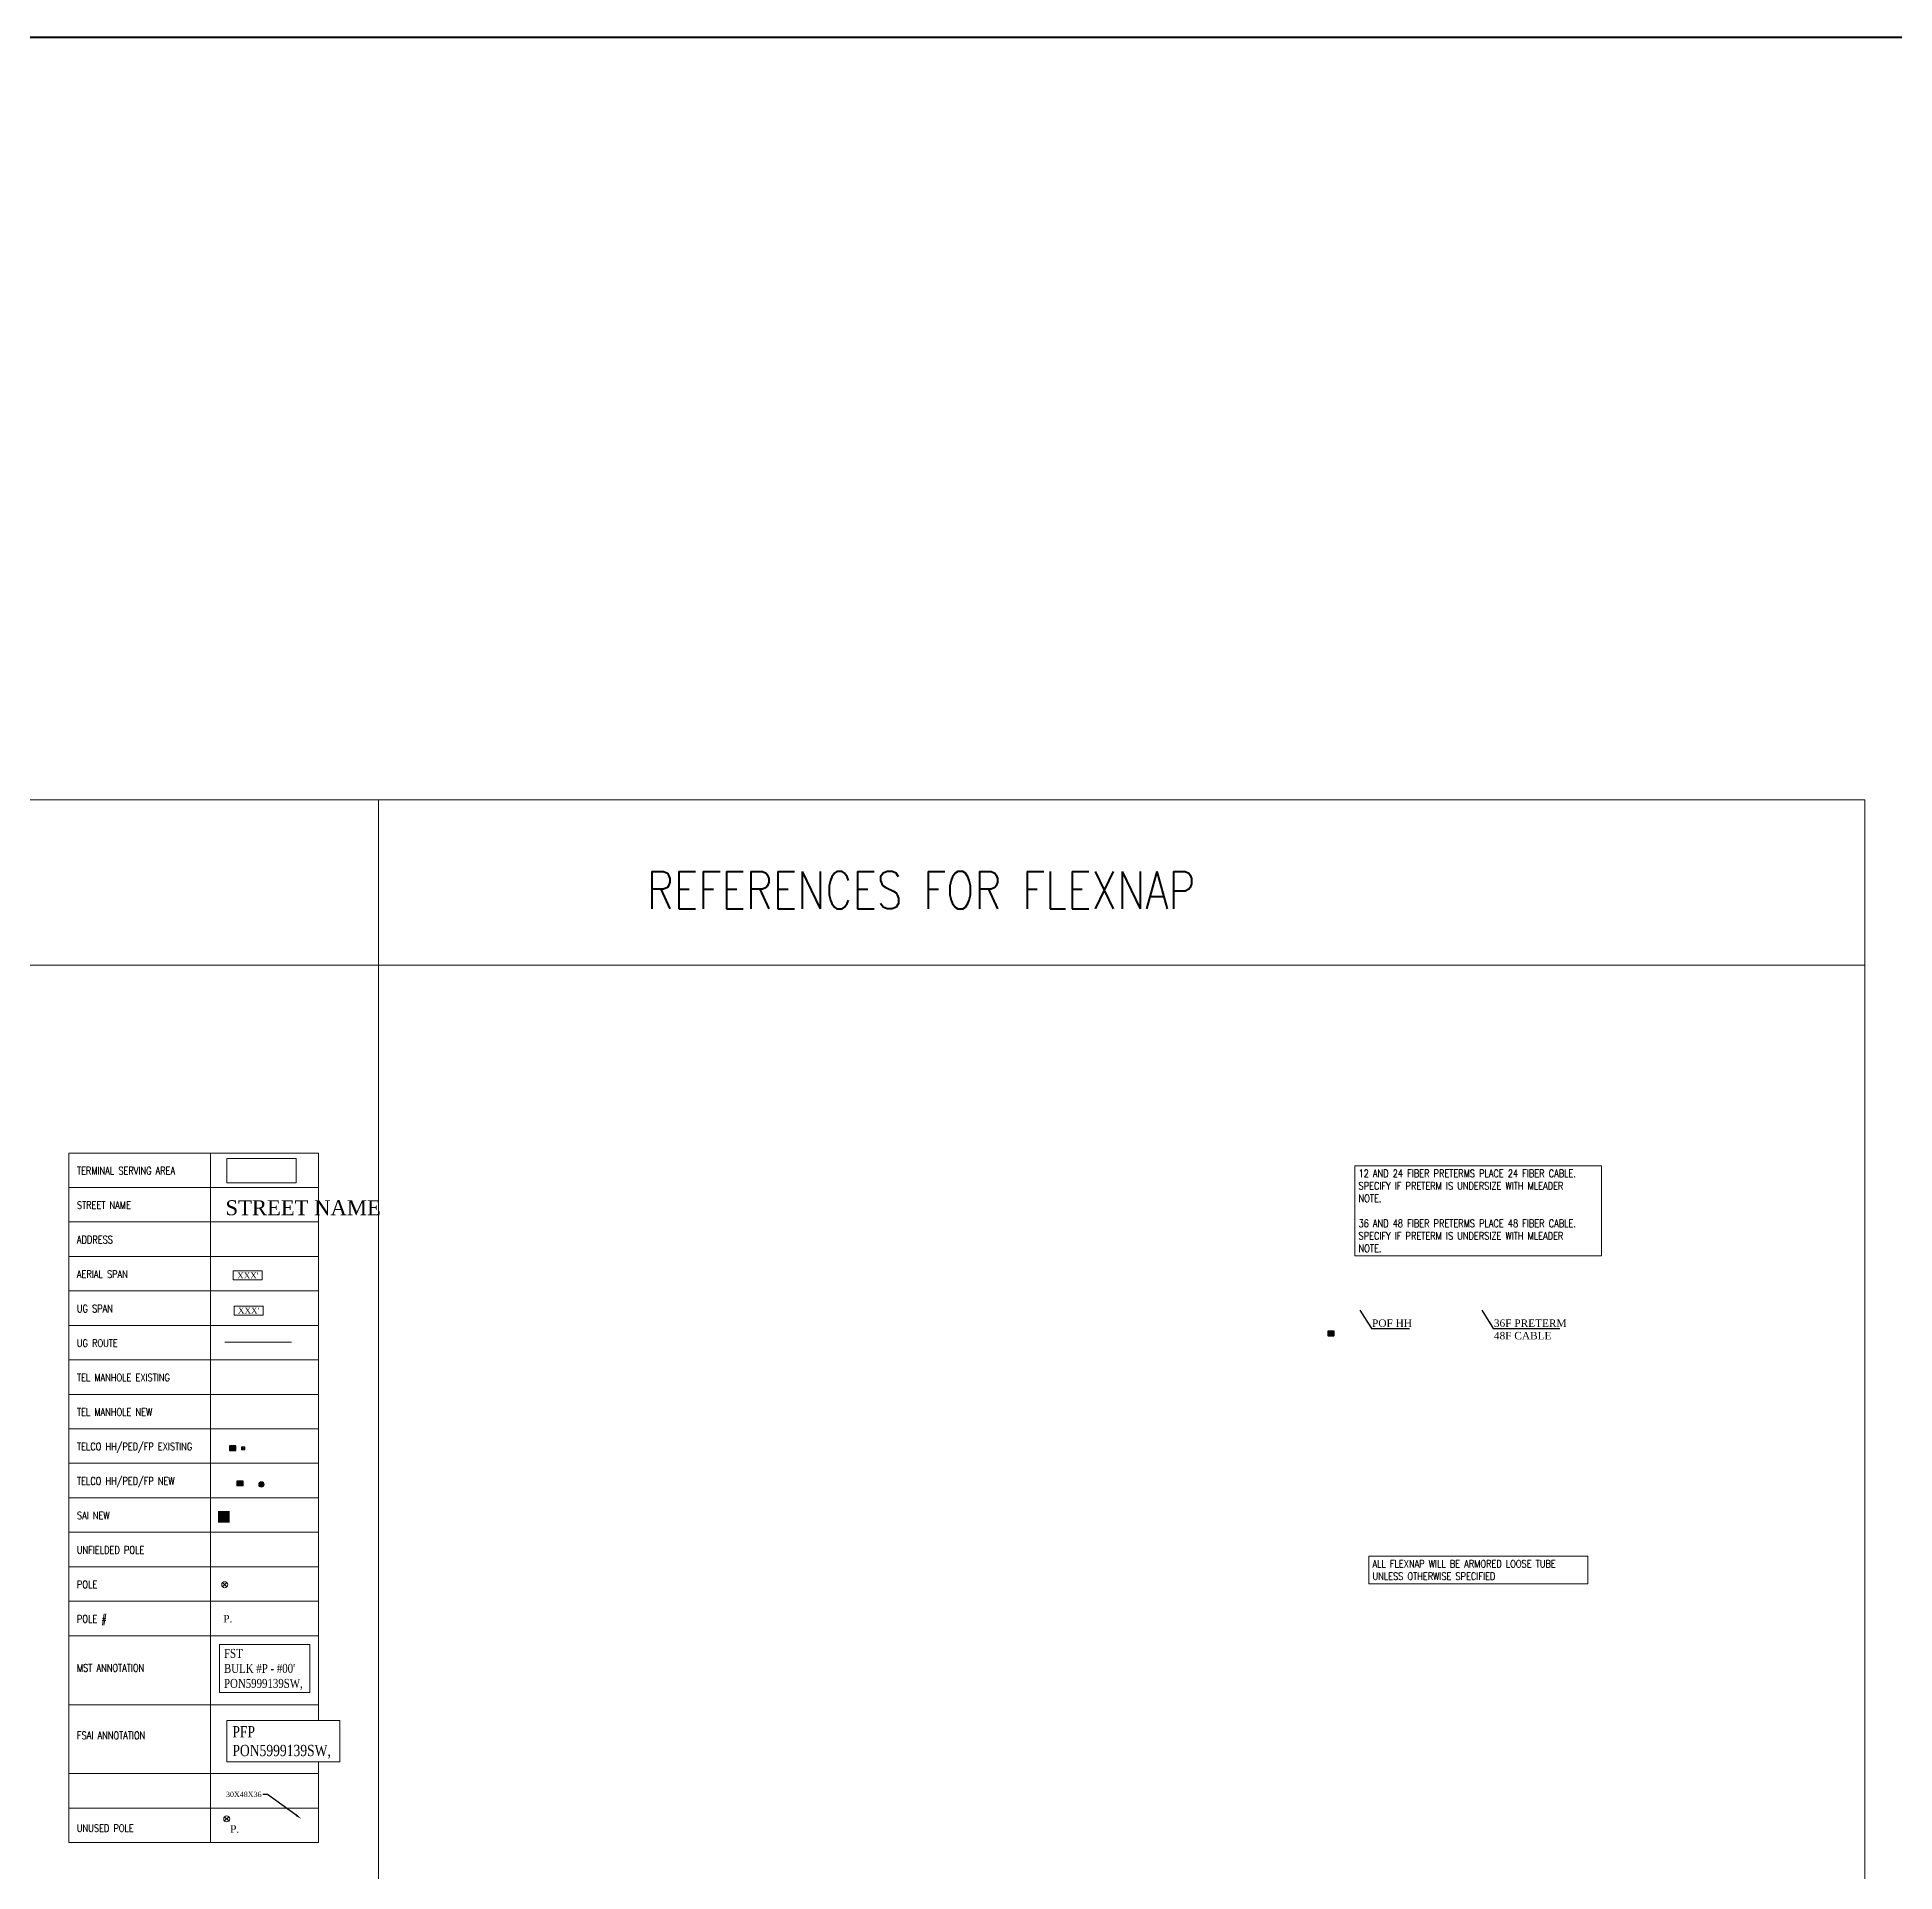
# Model space of a CAD drawing. Header units: feet. Extents: x 865220 to 2843873, y -2240498 to 972474.
# Drawn here: x 2835711 to 2836951, y 957857 to 959081 of the extents above; entities that cross this region are included whole.
import ezdxf
from ezdxf import colors
from ezdxf.entities.mleader import LeaderData, LeaderLine
from ezdxf.enums import TextEntityAlignment as Align
from ezdxf.math import Vec2, Vec3

# ---------------------------------------------------------------- set-up
doc = ezdxf.new("R2010")
doc.units = ezdxf.units.FT
doc.header["$LTSCALE"] = 0.015
doc.header["$MEASUREMENT"] = 0
doc.set_wipeout_variables(frame=1)
doc.layers.get('0').update_dxf_attribs({"lineweight": 5})
for name, color, linetype, lineweight in [('DETAIL', 7, 'Continuous', 5), ('FOOTAGE', 7, 'Continuous', 5), ('NOTES', 7, 'Continuous', 5), ('pole', 30, 'Continuous', 5), ('PROP_TEL', 6, 'Continuous', 5), ('RUNNING LINE (UNDERGROUND)', 10, 'Continuous', 5), ('STREET NAME', 7, 'Continuous', 5), ('TELEPHONE STRUCT-EX', 30, 'Continuous', 5), ('TELEPHONE STRUCT-PROP', 6, 'Continuous', 5), ('TERMINAL SERVING AREAS', 1, 'Continuous', 5), ('TERMINALS', 7, 'Continuous', 5), ('UNDERGROUND', 6, 'UNDERGROUND', 5), ('UNUSED POLES', 255, 'Continuous', 5), ('WORK BOUNDARY', 110, 'Continuous', 40)]:
    doc.layers.add(name, color=color, linetype=linetype, lineweight=lineweight)
doc.layers.add('TEMPLATE REFERENCE', color=2, linetype='Continuous', lineweight=5, plot=False)
doc.styles.add('Dimensions 100', font='arial.ttf')
doc.styles.add('LINETXT', font='txt.shx', dxfattribs={"height": 0.07})
doc.styles.add('RS332', font='romans.shx', dxfattribs={"width": 0.8})
doc.styles.add('SIMPLEX', font='times.ttf', dxfattribs={"width": 0.8})
doc.styles.get("Standard").update_dxf_attribs({"font": 'times.ttf'})
doc.styles.add('Utilities', font='arial.ttf', dxfattribs={"height": 2.5})
doc.linetypes.add('UNDERGROUND', pattern='A,2.25,-0.25,["UG",LINETXT,S=2,R=0,X=0,Y=-0.1],-0.55', length=3.05)

# ---------------------------------------------------------------- blocks, each defined once
blk = doc.blocks.new('TELPED')
at = {"linetype": 'Continuous', "flags": 128}
blk.add_lwpolyline([(0.28, 0.28), (0.28, -0.28), (-0.28, -0.28), (-0.28, 0.28)], close=True, dxfattribs=at)
blk = doc.blocks.new('TELEPHONE PEDESTAL')
at = {"layer": 'TELEPHONE STRUCT-EX'}
for p, q in [((-1.1, 1.1), (1.1, -1.1)), ((1.1, 1.1), (-1.1, -1.1))]:
    blk.add_line(p, q, dxfattribs=at)
at = {"layer": 'TELEPHONE STRUCT-EX', "xscale": 4, "yscale": 4, "zscale": 4}
blk.add_blockref('TELPED', (0, 0), dxfattribs=at)
blk = doc.blocks.new('EX HH')
at = {"ltscale": 40, "true_color": 0xffffff}
h = blk.add_hatch(color=7, dxfattribs=at)
h.dxf.hatch_style = 1
h.paths.add_polyline_path([(-0.061, -0.031, 0.414214), (-0.046, -0.046), (0.046, -0.046, 0.414214), (0.061, -0.031), (0.061, 0.031, 0.414214), (0.046, 0.046), (-0.046, 0.046, 0.414214), (-0.061, 0.031)])
at = {"color": 30, "const_width": 0.005, "flags": 128}
blk.add_lwpolyline([(-0.061, 0.031), (-0.061, -0.031, 0.414214), (-0.046, -0.046), (0.046, -0.046, 0.414214), (0.061, -0.031), (0.061, 0.031, 0.414214), (0.046, 0.046), (-0.046, 0.046, 0.414214)], format="xyb", close=True, dxfattribs=at)
at = {"layer": 'RUNNING LINE (UNDERGROUND)', "color": 7, "lineweight": -3, "flags": 128}
blk.add_lwpolyline([(-0.054, 0.031), (-0.054, -0.031, 0.414214), (-0.046, -0.038), (0.046, -0.038, 0.414214), (0.054, -0.031), (0.054, 0.031, 0.414214), (0.046, 0.038), (-0.046, 0.038, 0.414214)], format="xyb", close=True, dxfattribs=at)
at = {"layer": 'TELEPHONE STRUCT-PROP', "color": 30, "style": 'Utilities'}
blk.add_text('HH', height=0.05, dxfattribs=at).set_placement((0, 0), align=Align.MIDDLE_CENTER)
blk = doc.blocks.new('PFP')
at = {"color": 6}
blk.add_wipeout([(-0.121, 0.121), (0.121, 0.121), (0.121, -0.121), (-0.121, -0.121)], dxfattribs=at)
at = {"ltscale": 40, "true_color": 0xffffff}
h = blk.add_hatch(color=7, dxfattribs=at)
h.dxf.hatch_style = 1
h.paths.add_polyline_path([(-0.121, -0.121), (0.121, -0.121), (0.121, 0.121), (-0.121, 0.121)])
at = {"layer": 'RUNNING LINE (UNDERGROUND)', "color": 6, "lineweight": 0, "const_width": 0.0181, "flags": 128}
blk.add_lwpolyline([(-0.121, 0.121), (0.121, 0.121), (0.121, -0.121), (-0.121, -0.121)], close=True, dxfattribs=at)
at = {"layer": 'RUNNING LINE (UNDERGROUND)', "color": 18, "lineweight": 0, "true_color": 0x000000, "const_width": 0.0181, "flags": 128}
for points in [[(-0.084, -0.084), (0.084, 0.084)], [(-0.084, 0.084), (0.084, -0.084)]]:
    blk.add_lwpolyline(points, dxfattribs=at)
blk = doc.blocks.new('NEW HH')
at = {"ltscale": 40, "true_color": 0xffffff}
h = blk.add_hatch(color=7, dxfattribs=at)
h.dxf.hatch_style = 1
h.paths.add_polyline_path([(-0.061, -0.031, 0.414214), (-0.046, -0.046), (0.046, -0.046, 0.414214), (0.061, -0.031), (0.061, 0.031, 0.414214), (0.046, 0.046), (-0.046, 0.046, 0.414214), (-0.061, 0.031)])
at = {"layer": 'RUNNING LINE (UNDERGROUND)', "color": 6, "lineweight": 0, "const_width": 0.005, "flags": 128}
blk.add_lwpolyline([(-0.061, 0.031), (-0.061, -0.031, 0.414214), (-0.046, -0.046), (0.046, -0.046, 0.414214), (0.061, -0.031), (0.061, 0.031, 0.414214), (0.046, 0.046), (-0.046, 0.046, 0.414214)], format="xyb", close=True, dxfattribs=at)
at = {"layer": 'TELEPHONE STRUCT-PROP', "color": 18, "true_color": 0x000000, "style": 'Utilities'}
blk.add_text('HH', height=0.05, dxfattribs=at).set_placement((0, 0), align=Align.MIDDLE_CENTER)
blk = doc.blocks.new('Proposed FlowerPot')
at = {"ltscale": 100, "true_color": 0xffffff}
h = blk.add_hatch(color=7, dxfattribs=at)
h.dxf.hatch_style = 1
h.paths.add_polyline_path([(0, 0.06, 0.414214), (-0.06, 0, 0.414214), (0, -0.06, 0.414214), (0.06, 0, 0.414214)])
at = {"ltscale": 100}
blk.add_circle((0, 0), 0.0604, dxfattribs=at)
at = {"layer": 'RUNNING LINE (UNDERGROUND)', "color": 6, "lineweight": 0, "const_width": 0.00907, "flags": 128}
blk.add_lwpolyline([(-0.06, 0, -0.414214), (0, 0.06, -0.414214), (0.06, 0, -0.414214), (0, -0.06, -0.414214), (-0.06, 0)], format="xyb", dxfattribs=at)
at = {"color": 18, "linetype": 'ByBlock', "lineweight": -2, "ltscale": 100, "true_color": 0x000000, "style": 'Dimensions 100'}
blk.add_text('F', height=0.0744, dxfattribs=at).set_placement((-0.029, -0.037))
blk = doc.blocks.new('JOINT USE POLE')
at = {"layer": 'TELEPHONE STRUCT-EX', "color": 0}
for p, q in [((1.4, 1.4), (-1.4, -1.4)), ((-1.4, 1.4), (1.4, -1.4))]:
    blk.add_line(p, q, dxfattribs=at)
blk.add_circle((0, 0), 2, dxfattribs=at)

msp = doc.modelspace()

# ---------------------------------------------------------------- linework, layer by layer
at = {"layer": 'TEMPLATE REFERENCE'}
msp.add_line((2833955.3, 958461.6), (2836930.9, 958461.6), dxfattribs=at)
at = {"layer": 'TEMPLATE REFERENCE', "ltscale": 1.5}
for p, q in [((2835827, 958336.3), (2835827, 957876.3)), ((2835732.5, 958313.3), (2835899, 958313.3)), ((2835732.5, 958290.3), (2835899, 958290.3)), ((2835732.5, 958267.3), (2835899, 958267.3)), ((2835732.5, 958244.3), (2835899, 958244.3)), ((2835732.5, 958221.3), (2835899, 958221.3)), ((2835732.5, 958198.3), (2835899, 958198.3)), ((2835732.5, 958175.3), (2835899, 958175.3)), ((2835732.5, 958152.3), (2835899, 958152.3)), ((2835732.5, 958129.3), (2835899, 958129.3)), ((2835732.5, 958106.3), (2835899, 958106.3)), ((2835732.5, 958083.3), (2835899, 958083.3)), ((2835732.5, 958060.3), (2835899, 958060.3)), ((2835732.5, 958037.3), (2835899, 958037.3)), ((2835732.5, 958014.3), (2835899, 958014.3)), ((2835732.5, 957968.3), (2835899, 957968.3)), ((2835732.5, 957922.3), (2835899, 957922.3)), ((2835732.5, 957899.3), (2835899, 957899.3)), ((2835732.5, 957876.3), (2835891.1, 957876.3))]:
    msp.add_line(p, q, dxfattribs=at)
at = {"layer": 'TEMPLATE REFERENCE'}
msp.add_lwpolyline([(2834947.2, 958571.8), (2835939.1, 958571.8), (2835939.1, 957633.1), (2834947.2, 957633.1)], close=True, dxfattribs=at)
at = {"layer": 'TEMPLATE REFERENCE', "ltscale": 1.5}
msp.add_lwpolyline([(2835732.5, 958336.3), (2835899, 958336.3), (2835899, 957876.3), (2835732.5, 957876.3)], close=True, dxfattribs=at)
at = {"layer": 'TERMINAL SERVING AREAS', "ltscale": 1.5, "flags": 128}
msp.add_lwpolyline([(2835838, 958316.3), (2835838, 958332.7), (2835884.1, 958332.7), (2835884.1, 958316.3)], close=True, dxfattribs=at)
at = {"layer": 'UNDERGROUND', "color": 6, "ltscale": 1.5, "flags": 128}
msp.add_lwpolyline([(2835836.6, 958210.2), (2835881.1, 958210.2)], dxfattribs=at)
at = {"layer": 'WORK BOUNDARY', "lineweight": 50}
msp.add_lwpolyline([(2831671.1, 959080.6), (2843872.9, 959080.6), (2843872.9, 955180), (2831671.1, 955180)], close=True, dxfattribs=at)

# ---------------------------------------------------------------- block references
at = {"layer": 'pole'}
msp.add_blockref('JOINT USE POLE', (2835836.5, 958048.3), dxfattribs=at)
at = {"layer": 'PROP_TEL'}
for name, p, xscale, yscale, zscale in [('NEW HH', (2835846.7, 958115.9), 40, 40, 40), ('Proposed FlowerPot', (2835861, 958115.2), 30, 30, 30)]:
    msp.add_blockref(name, p, dxfattribs=dict(at, xscale=xscale, yscale=yscale, zscale=zscale))
at = {"layer": 'TELEPHONE STRUCT-EX'}
for name, p, xscale, yscale, zscale in [('EX HH', (2836574.6, 958215.9), 40, 40, 40), ('EX HH', (2835841.8, 958139.4), 40, 40, 40), ('TELEPHONE PEDESTAL', (2835848.8, 958139.3), 0.9768868823137693, 0.9768868823137693, 0.9768868823137693)]:
    msp.add_blockref(name, p, dxfattribs=dict(at, xscale=xscale, yscale=yscale, zscale=zscale))
at = {"layer": 'UNUSED POLES'}
msp.add_blockref('JOINT USE POLE', (2835837.8, 957892.1), dxfattribs=at)

# ---------------------------------------------------------------- texts
at = {"layer": 'pole', "color": 30, "ltscale": 40, "insert": (2835835.5, 958028.2), "char_height": 5, "attachment_point": 1}
msp.add_mtext('P.', dxfattribs=at)
at = {"layer": 'STREET NAME', "ltscale": 40, "insert": (2835837, 958304.8), "char_height": 10, "attachment_point": 1}
msp.add_mtext('STREET NAME', dxfattribs=at)
at = {"layer": 'TEMPLATE REFERENCE', "style": 'RS332', "width": 0.8}
for s, height, p in [('REFERENCES FOR FLEXNAP', 25, (2836118.1, 958499.1)), ('TERMINAL SERVING AREA', 5, (2835737.9, 958322)), ('STREET NAME', 5, (2835737.9, 958299)), ('ADDRESS', 5, (2835737.9, 958276)), ('AERIAL SPAN', 5, (2835737.9, 958253)), ('UG SPAN', 5, (2835737.9, 958230)), ('UG ROUTE', 5, (2835737.9, 958207)), ('TEL MANHOLE EXISTING', 5, (2835737.9, 958184)), ('TEL MANHOLE NEW', 5, (2835737.9, 958161)), ('TELCO HH/PED/FP EXISTING', 5, (2835737.9, 958138)), ('TELCO HH/PED/FP NEW', 5, (2835737.9, 958115)), ('SAI NEW', 5, (2835737.9, 958092)), ('UNFIELDED POLE', 5, (2835737.9, 958069)), ('POLE', 5, (2835737.9, 958046)), ('POLE #', 5, (2835737.9, 958023)), ('MST ANNOTATION', 5, (2835737.9, 957990.3)), ('FSAI ANNOTATION', 5, (2835737.9, 957945.3)), ('UNUSED POLE', 5, (2835737.9, 957883.4))]:
    msp.add_text(s, height=height, dxfattribs=at).set_placement(p)
at = {"layer": 'TEMPLATE REFERENCE', "ltscale": 1.5, "char_height": 5, "attachment_point": 1, "style": 'RS332', "bg_fill": 16, "box_fill_scale": 1.5, "bg_fill_color": 256, "bg_fill_transparency": 0}
for s, insert, width in [('12 AND 24 FIBER PRETERMS PLACE 24 FIBER CABLE. SPECIFY IF PRETERM IS UNDERSIZE WITH MLEADER NOTE.\\P\\P36 AND 48 FIBER PRETERMS PLACE 48 FIBER CABLE. SPECIFY IF PRETERM IS UNDERSIZE WITH MLEADER NOTE.', (2836593, 958325.2), 159.669), ('ALL FLEXNAP WILL BE ARMORED LOOSE TUBE UNLESS OTHERWISE SPECIFIED', (2836602.3, 958064.8), 141.193)]:
    msp.add_mtext(s, dxfattribs=dict(at, insert=insert, width=width))
at = {"layer": 'UNUSED POLES', "color": 30, "ltscale": 40, "insert": (2835840.1, 957887.9), "char_height": 5, "attachment_point": 1}
msp.add_mtext('P.', dxfattribs=at)

# ---------------------------------------------------------------- next in the draw order: block references
at = {"layer": 'PROP_TEL', "xscale": 30, "yscale": 30, "zscale": 30}
msp.add_blockref('PFP', (2835835.9, 958093.7), dxfattribs=at)

# ---------------------------------------------------------------- next in the draw order: texts
at = {"layer": 'FOOTAGE', "ltscale": 40, "char_height": 4, "width": 17.345, "attachment_point": 5, "bg_fill": 19, "box_fill_scale": 1.25, "bg_fill_color": 256, "bg_fill_transparency": 0}
for insert in [(2835851.9, 958254.6), (2835852.4, 958231.2)]:
    msp.add_mtext("\\pxqc;XXX'", dxfattribs=dict(at, insert=insert))
at = {"layer": 'PROP_TEL', "ltscale": 0.5, "insert": (2835841.6, 957954), "char_height": 7.5, "attachment_point": 1, "style": 'SIMPLEX', "bg_fill": 19, "box_fill_scale": 1.5, "bg_fill_color": 256, "bg_fill_transparency": 0}
msp.add_mtext('PFP\\PPON5999139SW, ', dxfattribs=at)
at = {"layer": 'TERMINALS', "ltscale": 0.5, "insert": (2835836, 958005.5), "char_height": 6, "attachment_point": 1, "style": 'SIMPLEX', "bg_fill": 19, "box_fill_scale": 1.5, "bg_fill_color": 256, "bg_fill_transparency": 0}
msp.add_mtext("FST\\PBULK #P - #00'\\PPON5999139SW, ", dxfattribs=at)

# ---------------------------------------------------------------- next in the draw order: leaders
at = {"layer": 'DETAIL', "ltscale": 5}
ml = msp.add_multileader_mtext('Standard', dxfattribs=at)
ml.set_content('30X48X36', color=256)
ml.set_leader_properties()
ml.build(insert=Vec2(0, 0))
ml.multileader.update_dxf_attribs({"has_text_frame": 1, "text_left_attachment_type": 2, "text_right_attachment_type": 2, "dogleg_length": 3})
ctx = ml.context
ctx.base_point, ctx.char_height, ctx.landing_gap_size, ctx.plane_origin = Vec3(2835836.4, 957908.4), 3.5, 1.5, Vec3(2835911.7, 957925.3)
ctx.left_attachment, ctx.right_attachment, ctx.text_align_type = 2, 2, 1
notes = []
notes.append((ctx, [(0, (1, 1, 0), (2835865, 957908.4), (-1, 0), 3, [(0, [(2835887.4, 957892.3)], 0, [])])]))
ctx.mtext.insert, ctx.mtext.alignment, ctx.mtext.flow_direction = Vec3(2835849.2, 957910.2), 2, 5
ctx.mtext.has_bg_fill, ctx.mtext.bg_color, ctx.mtext.bg_scale_factor, ctx.mtext.bg_transparency, ctx.mtext.use_window_bg_color = 1, -1027028792, 1.5, 0, 1
at = {"layer": 'NOTES', "color": 32, "ltscale": 1.5}
ml = msp.add_multileader_mtext('Standard', dxfattribs=at)
ml.set_content('POF HH', color=32)
ml.set_leader_properties()
ml.build(insert=Vec2(0, 0))
ml.multileader.update_dxf_attribs({"text_left_attachment_type": 6, "text_right_attachment_type": 6, "dogleg_length": 0.36, "arrow_head_size": 0.18})
ctx = ml.context
ctx.base_point, ctx.char_height, ctx.arrow_head_size, ctx.landing_gap_size, ctx.plane_origin = Vec3(2836602, 958219.3), 5, 0.18, 0.09, Vec3(2836416.5, 958248.3)
ctx.left_attachment, ctx.right_attachment = 6, 6
notes.append((ctx, [(0, (1, 1, 0), (2836601.6, 958219.3), (1, 0), 0.36, [(0, [(2836593.8, 958231.7)], 0, [])])]))
ctx.mtext.insert, ctx.mtext.flow_direction = Vec3(2836602, 958225.3), 5
ctx.mtext.has_bg_fill, ctx.mtext.bg_color, ctx.mtext.bg_scale_factor, ctx.mtext.bg_transparency, ctx.mtext.use_window_bg_color = 1, -1027028792, 1.5, 0, 1
ml = msp.add_multileader_mtext('Standard', dxfattribs=at)
ml.set_content('36F PRETERM\\P48F CABLE', color=32)
ml.set_leader_properties()
ml.build(insert=Vec2(0, 0))
ml.multileader.update_dxf_attribs({"text_left_attachment_type": 6, "text_right_attachment_type": 6, "dogleg_length": 0.36, "arrow_head_size": 0.18})
ctx = ml.context
ctx.base_point, ctx.char_height, ctx.arrow_head_size, ctx.landing_gap_size, ctx.plane_origin = Vec3(2836683.3, 958219.3), 5, 0.18, 0.09, Vec3(2836497.8, 958248.3)
ctx.left_attachment, ctx.right_attachment = 6, 6
notes.append((ctx, [(0, (1, 1, 0), (2836682.9, 958219.3), (1, 0), 0.36, [(0, [(2836675.1, 958231.7)], 0, [])])]))
ctx.mtext.insert, ctx.mtext.flow_direction = Vec3(2836683.3, 958225.3), 5
ctx.mtext.has_bg_fill, ctx.mtext.bg_color, ctx.mtext.bg_scale_factor, ctx.mtext.bg_transparency, ctx.mtext.use_window_bg_color = 1, -1027028792, 1.5, 0, 1
for ctx, leaders in notes:
    for number, flags, end, landing, length, lines in leaders:
        leader = LeaderData()
        leader.index, (leader.has_last_leader_line, leader.has_dogleg_vector, leader.attachment_direction) = number, flags
        leader.last_leader_point, leader.dogleg_vector, leader.dogleg_length = Vec3(end), Vec3(landing), length
        for number, points, colour, breaks in lines:
            line = LeaderLine()
            line.index, line.vertices, line.color, line.breaks = number, Vec3.list(points), colors.encode_raw_color(colour), breaks
            leader.lines.append(line)
        ctx.leaders.append(leader)

# ---------------------------------------------------------------- next in the draw order: linework, layer by layer
at = {"layer": 'TEMPLATE REFERENCE'}
msp.add_lwpolyline([(2835939.1, 958571.8), (2836930.9, 958571.8), (2836930.9, 957633.1), (2835939.1, 957633.1)], close=True, dxfattribs=at)

doc.saveas('drawing.dxf')
